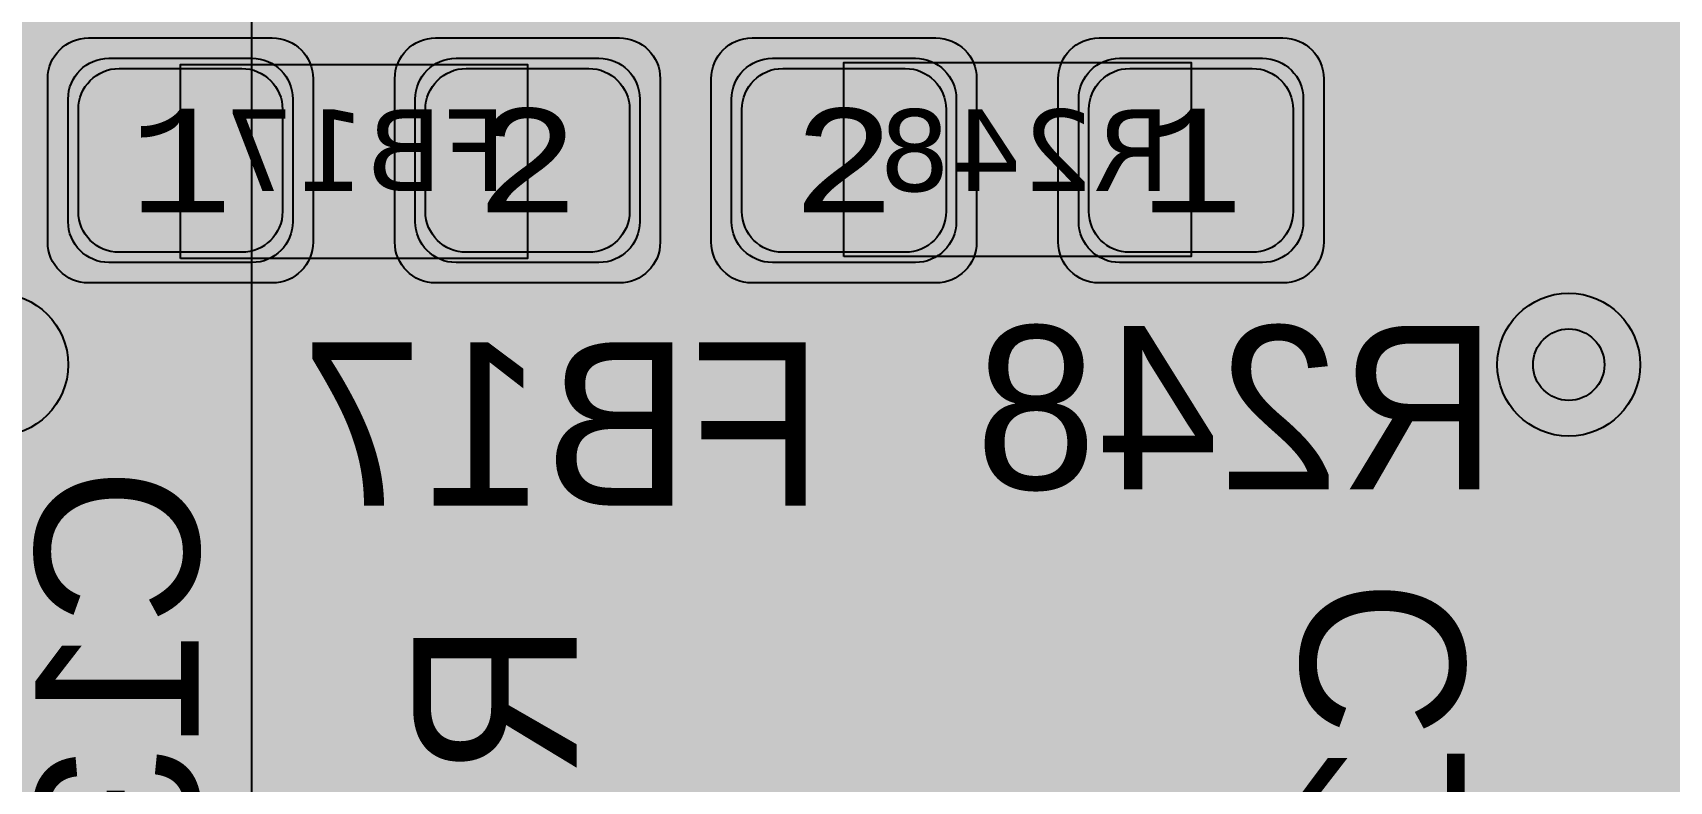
# Model space of a CAD drawing. Extents: x -98 to 119, y -207 to 98.
# Drawn here: x 34.18 to 42.19, y 15.96 to 19.62 of the extents above; entities that cross this region are included whole.
import ezdxf
from ezdxf.enums import TextEntityAlignment as Align

# ---------------------------------------------------------------- set-up
doc = ezdxf.new("R2010")
doc.units = 0
doc.header["$MEASUREMENT"] = 0
for name, color, linetype in [('ASSEMBLY_OUTLINES_BTM', 191, 'CONTINUOUS'), ('ASSEMBLY_PART_NUMBERS_BTM', 191, 'CONTINUOUS'), ('ASSEMBLY_REF_DES_BTM', 191, 'CONTINUOUS'), ('BOARD_OUTLINE', 10, 'CONTINUOUS'), ('DRILL_DRAWING', 21, 'CONTINUOUS'), ('GENERATED_SILKSCREEN_BTM', 255, 'CONTINUOUS'), ('MANUFACTURING_OUTLINES', 10, 'CONTINUOUS'), ('PART_PADS_SMD_BTM', 230, 'CONTINUOUS'), ('PIN_NUMBERS_BTM', 8, 'CONTINUOUS'), ('PIN_NUMBERS_TOP', 8, 'CONTINUOUS'), ('PLACEMENT_OUTLINES_BTM', 222, 'CONTINUOUS'), ('PLANE_DATA_LAYER_BOTTOM', 230, 'CONTINUOUS'), ('PLANE_DATA_LAYER_TOP', 150, 'CONTINUOUS'), ('PLANE_SHAPES_LAYER_BOTTOM', 230, 'CONTINUOUS'), ('PLANE_SHAPES_LAYER_TOP', 150, 'CONTINUOUS'), ('ROUTE_BORDER', 151, 'CONTINUOUS'), ('SILKSCREEN_OUTLINES_BTM', 211, 'CONTINUOUS'), ('SILKSCREEN_REF_DES_BTM', 211, 'CONTINUOUS'), ('SOLDERMASK_PADS_BTM', 12, 'CONTINUOUS'), ('SOLDERPASTE_PADS_BTM', 12, 'CONTINUOUS'), ('TRACES_LAYER_BOTTOM', 230, 'CONTINUOUS'), ('TRACES_LAYER_TOP', 150, 'CONTINUOUS'), ('VIA_HOLES_LAYER_BOTTOM', 30, 'CONTINUOUS'), ('VIA_HOLES_LAYER_TOP', 30, 'CONTINUOUS'), ('VIA_PADS_LAYER_BOTTOM', 230, 'CONTINUOUS'), ('VIA_PADS_LAYER_TOP', 150, 'CONTINUOUS')]:
    doc.layers.add(name, color=color, linetype=linetype)
doc.styles.add('COURIER_NEW', font='COUR.TTF')
doc.styles.add('VERDANA', font='verdana.TTF')
doc.styles.add('VERIBEST_GERBER_0', font='txt')

msp = doc.modelspace()

# ---------------------------------------------------------------- hatches: boundary and pattern name
at = {"layer": 'PLANE_DATA_LAYER_BOTTOM'}
h = msp.add_hatch(color=256, dxfattribs=at)
h.paths.add_polyline_path([(-96.5, 0, -1), (96.5, 0, -1)], flags=0)
h.paths.add_polyline_path([(92.251979, -7.43598, 0.72698816), (92.479659, -3.637852, -0.30860979), (92.431259, -3.566904, -0.00963525), (92.431316, -3.563968, 0.00963501), (92.5, -0.000006), (92.5, 0.000001, 0.05332526), (90.407665, 19.562826, -0.05332692), (90.405941, 19.578942), (90.405941, 19.578943, -0.23821791), (90.436919, 19.640273, 0.66175504), (89.584154, 23.221888, -0.29529758), (89.523137, 23.277841, 0.02240102), (87.08146, 31.194059, -0.0862063), (87.076996, 31.219756), (87.076996, 31.219757, -0.21018391), (87.101696, 31.275919, 0.67938251), (85.774921, 34.749845, -0.30186499), (85.705267, 34.797373, 0.04791583), (77.514669, 50.475005, -0.14530744), (77.502324, 50.516585, -0.1239887), (77.511414, 50.552678, 0.60660899), (75.516892, 53.486368, -0.27423899), (75.44586, 53.517962, 0.02152308), (70.565432, 59.806101, -0.17759524), (70.547363, 59.855368), (70.547363, 59.855369, -0.1118333), (70.5548, 59.888203, 0.66175545), (68.116894, 62.64715, -0.29529737), (68.036725, 62.667806, 0.05833458), (51.722715, 76.687749, -0.24933783), (51.689123, 76.750923), (51.689123, 76.750924, -0.06075989), (51.691357, 76.76924, 0.7149664), (48.509213, 78.818582, -0.31487112), (48.42205, 78.81342, 0.02280668), (41.042088, 82.896302, -0.28513695), (40.999698, 82.964591), (40.999698, 82.964596, -0.00424702), (40.999709, 82.965891, 0.64704661), (37.697353, 84.5176, -0.28975486), (37.616734, 84.505806, 0.05294354), (19.031563, 90.52099, -0.30833592), (18.972104, 90.582877, 0.69698225), (15.284156, 91.27756, -0.30833961), (15.206255, 91.241547, 0.02237069), (6.993138, 92.235275, -0.31520437), (6.925536, 92.290658, 0.71588806), (3.14462, 92.496703, -0.31520526), (3.0714, 92.448994, 0.06346806), (-20.215283, 90.264015, -0.32014225), (-20.296827, 90.298428, 0.72963938), (-23.995319, 89.386755, -0.32014403), (-24.051528, 89.318386, 0.01866354), (-30.645576, 87.275991, -0.30986574), (-30.72878, 87.298418, 0.70117084), (-34.249879, 85.978007, -0.00275269), (-34.249874, 85.977168, -0.30685575), (-34.29782, 85.9064, 0.04916641), (-50.410548, 77.556603, -0.32354836), (-50.499711, 77.561018, 0.73921276), (-53.660594, 75.408706, -0.07516987), (-53.657188, 75.386179), (-53.657188, 75.386178, -0.24247942), (-53.68916, 75.324127, 0.01996774), (-59.527063, 70.80098, -0.29848709), (-59.610009, 70.791065, 0.55672441), (-62.5, 69), (-62.5, 68.999999, 0.08270852), (-62.392031, 68.351756, -0.29848757), (-62.412702, 68.270818, 0.06718659), (-78.279974, 49.27977, -0.27781781), (-78.350169, 49.24438, 0.43635087), (-80.5, 47.25), (-80.5, 47.249999, 0.14146633), (-80.192238, 46.184011, -0.14146588), (-80.180512, 46.143397), (-80.180512, 46.143396, -0.13119073), (-80.190652, 46.105416, 0.01929482), (-83.506407, 39.786053, -0.3122068), (-83.581614, 39.742899, 0.43912347), (-85.75, 37.75, 0.20482962), (-85.131688, 36.303992, -0.20483071), (-85.10813, 36.248899), (-85.10813, 36.248898, -0.10091901), (-85.114214, 36.219062, 0.04809776), (-90.466303, 19.289839, -0.31487042), (-90.530154, 19.230281, 0.71496565), (-91.24073, 15.512631, -0.26937831), (-91.202277, 15.446437), (-91.202277, 15.446436, -0.04192983), (-91.203345, 15.433723, 0.01884133), (-92.106444, 8.523669, -0.32827121), (-92.166453, 8.456161, 0.35402801), (-93.75, 6.5), (-93.75, 6.499999, 0.3147083), (-92.438077, 4.622088, -0.31470689), (-92.388093, 4.55054), (-92.388093, 4.550537, -0.01228575), (-92.388185, 4.546794, 0.01229418), (-92.5, 0.00001), (-92.5, -0.000004, 0.05293339), (-90.438132, -19.421494, -0.32940864), (-90.475468, -19.504015, 0.27173254), (-91.5, -21.25, 0.40159771), (-89.586502, -23.248128, -0.32940451), (-89.516056, -23.305059, 0.02130735), (-87.207653, -30.839509, -0.32217733), (-87.232533, -30.924924, 0.23066593), (-88, -32.499999), (-88, -32.5, 0.43149503), (-85.882787, -34.496562, -0.3221788), (-85.807634, -34.544174, 0.04801617), (-77.643233, -50.277018, -0.30387878), (-77.644537, -50.3618, 0.152519), (-78, -51.499999), (-78, -51.5, 0.48198292), (-75.552374, -53.449264, -0.30388342), (-75.473145, -53.479475, 0.02199125), (-70.483925, -59.90214, -0.3186215), (-70.47622, -59.989968, 0.72539906), (-67.952631, -62.834176, -0.31862421), (-67.866344, -62.852281, 0.06239253), (-50.265124, -77.650932, -0.25435623), (-50.230332, -77.714899), (-50.230332, -77.7149, -0.03445317), (-50.231054, -77.725364, 0.03445193), (-50.25, -78), (-50.25, -78.000001, 0.60330822), (-47.119729, -79.649997, -0.29136265), (-47.037917, -79.64725, 0.02294124), (-39.54278, -83.621879, -0.2900128), (-39.499155, -83.690765), (-39.499155, -83.690766, -0.00713035), (-39.499186, -83.692939, 0.00713296), (-39.5, -83.749994), (-39.5, -83.75, 0.65808296), (-36.126004, -85.203319, -0.29776298), (-36.043963, -85.188513, 0.04901634), (-18.771876, -90.575199, -0.30186131), (-18.712566, -90.635139, 0.67938177), (-15.056336, -91.31372, -0.30186438), (-14.979467, -91.279054, 0.02174912), (-6.993138, -92.235275, -0.31520437), (-6.925536, -92.290658, 0.71588806), (-3.14462, -92.496703, -0.31520526), (-3.0714, -92.448994, 0.06250827), (19.869968, -90.340657, -0.3455664), (19.954737, -90.381493, 0.79435682), (23.75, -89.500001), (23.75, -89.499973, 0.00508686), (23.749586, -89.459281, -0.34558849), (23.806159, -89.384097, 0.02146945), (31.383958, -87.013201, -0.31444693), (31.468175, -87.035889, 0.70013084), (35, -85.75), (35, -85.749988, 0.00909926), (34.998675, -85.677212, -0.00905723), (34.998625, -85.674452), (34.998625, -85.674439, -0.3044722), (35.045955, -85.60392, 0.04798546), (50.721249, -77.353765, -0.31444166), (50.808431, -77.356288, 0.61621831), (54, -75.75), (54, -75.749999, 0.06775817), (53.927211, -75.215343, -0.06775352), (53.924438, -75.194974), (53.924438, -75.194973, -0.24153729), (53.95619, -75.13308, 0.02236582), (60.452055, -70.01285, -0.31311155), (60.538488, -70.003709, 0.71009535), (63.344013, -67.475653, -0.09971759), (63.33807, -67.446151), (63.33807, -67.44615, -0.20692806), (63.362073, -67.390635, 0.05820555), (77.187807, -50.973449, -0.31748667), (77.269693, -50.94147, 0.72222414), (79.294241, -47.729048, -0.17387366), (79.276877, -47.680625, -0.13609457), (79.287761, -47.641379, 0.02052348), (82.926938, -40.980152, -0.3530032), (83.013777, -40.939997, 0.48811211), (85.5, -39), (85.5, -38.999999, 0.2400736), (84.675602, -37.381988, -0.24007295), (84.644192, -37.320342), (84.644192, -37.320341, -0.10410562), (84.650658, -37.289623, 0.05054674), (90.411157, -19.546683, -0.32146983), (90.476988, -19.487077, 0.38127918), (92.25, -17.5, 0.2751437), (91.203224, -15.741772, -0.27514249), (91.163342, -15.674784), (91.163342, -15.674783, -0.04255495), (91.164442, -15.661882, 0.02223578), (92.195155, -7.50356, -0.31919634)], flags=0)
at = {"layer": 'PLANE_DATA_LAYER_TOP'}
h = msp.add_hatch(color=256, dxfattribs=at)
h.paths.add_polyline_path([(48, -1.6738, -0.41421356), (47.9238, -1.75), (43.3262, -1.75, -0.41421356), (43.25, -1.6738), (43.25, 5.749992, 0.41421356), (43.249992, 5.75), (42.38867, 5.75, -0.19891337), (42.334788, 5.772318), (41.003793, 7.103313, -0.13857289), (40.983563, 7.139481, 0.78915542), (39.816437, 7.139481, -0.13857289), (39.796207, 7.103313), (39.715212, 7.022318, -0.19891337), (39.66133, 7), (31.99107, 7, -0.41421356), (31.91487, 7.0762), (31.91487, 7.076201, -0.19890996), (31.937188, 7.130082), (32.220329, 7.413223, 0.19891222), (32.366776, 7.766776), (32.366776, 18.396316, -0.19890996), (32.389094, 18.450197), (33.416579, 19.477682, -0.19891337), (33.470461, 19.5), (34.046107, 19.5, -0.13857401), (34.085987, 19.488731, 0.68080486), (34.97837, 20.15965, -0.06743175), (34.975623, 20.179926, -0.41421356), (35.051823, 20.256126), (37.541395, 20.256126, -0.19891337), (37.595277, 20.233808), (39.02059, 18.808495, -0.19890996), (39.042908, 18.754614), (39.042908, 15.165975, 0.19891237), (39.152743, 14.90081), (39.314695, 14.738859, -0.19890996), (39.337013, 14.684978), (39.337013, 14.684977, -0.26745922), (39.299033, 14.619055, 0.00633186), (39.285984, 14.611268, -0.13856322), (39.246107, 14.6), (37.53867, 14.6, -0.19891337), (37.484788, 14.622318), (34.522318, 17.584788, -0.19890996), (34.5, 17.638669), (34.5, 17.646107, -0.13857401), (34.511269, 17.685987, 0.13857251), (34.6, 18, 1), (33.4, 18, 0.13857251), (33.488731, 17.685987, -0.13857401), (33.5, 17.646107), (33.5, 17.4, 0.19891222), (33.646447, 17.046447), (36.946447, 13.746447, 0.19891222), (37.3, 13.6), (39.246107, 13.6, -0.13857401), (39.285987, 13.588731, 0.42165113), (40.119057, 13.799035, -0.49256871), (40.238859, 13.814695), (40.537003, 13.516551, -0.19890996), (40.559321, 13.46267), (40.559321, 10.178738, 0.19891237), (40.669156, 9.913573), (43.75, 6.83273), (45.477682, 5.105048, -0.19890996), (45.5, 5.051167), (45.5, 4.739242, -0.53839214), (45.393793, 4.669199, 0.5383923), (44, 3.75), (44, 3.749999, 0.96517865), (45.99749, 3.679195, -0.39360831), (46.073499, 3.75), (46.801166, 3.75, -0.19891337), (46.855048, 3.727682), (47.977682, 2.605048, -0.19890996), (48, 2.551167)], flags=0)
h.paths.add_polyline_path([(43.75, 1, -1), (45.75, 1, -1)], flags=0)
at = {"layer": 'PLANE_SHAPES_LAYER_BOTTOM'}
h = msp.add_hatch(color=256, dxfattribs=at)
h.paths.add_polyline_path([(-96.5, 0, -1), (96.5, 0, -1)], flags=0)
h.paths.add_polyline_path([(-92.5, 0, -1), (92.5, 0, -1)], flags=0)
at = {"layer": 'PLANE_SHAPES_LAYER_TOP'}
h = msp.add_hatch(color=256, dxfattribs=at)
h.paths.add_polyline_path([(-96.31345, 0, -1), (96.81345, 0, -1)], flags=0)
h.paths.add_polyline_path([(-92.25, 0, -1), (92.75, 0, -1)], flags=0)
msp.add_hatch(color=256, dxfattribs=at).paths.add_polyline_path([(51.75, 9.5), (35.25, 9.5), (35.25, 31), (40, 35.75), (45.4375, 35.75), (51.75, 30.7)], flags=0)
h = msp.add_hatch(color=256, dxfattribs=at)
h.paths.add_polyline_path([(46.25, -35.15), (43.875, -38), (28.75, -38), (32.25, -34.5), (32.25, -30.5), (35.75, -30.5), (35.75, -27), (14.25, -27), (14.25, -24), (-10, -24), (-10, -18.75), (1.75, -18.75), (1.75, -9.25), (-10, -9.25), (-10, 32.75), (1.75, 32.75), (1.75, 34.25), (20.25, 34.25), (20.25, 25.25), (22.25, 23.25), (34.5, 23.25), (34.5, -26.5), (41.25, -26.5), (41.25, -20.5), (46.25, -20.5)])
h.paths.add_polyline_path([(-8.75, 10.25), (-8.75, 19.5), (1.25, 19.5), (1.25, 10.25)], flags=16)
h.paths.add_polyline_path([(6, 27.25), (6, 29.75), (15.45, 29.75), (15.45, 27.25)], flags=16)
at = {"layer": 'VIA_HOLES_LAYER_BOTTOM'}
h = msp.add_hatch(color=256, dxfattribs=at)
edge = h.paths.add_edge_path()
edge.add_arc((41.7, 18), 0.175, 0, 360)
at = {"layer": 'VIA_HOLES_LAYER_TOP'}
h = msp.add_hatch(color=256, dxfattribs=at)
edge = h.paths.add_edge_path()
edge.add_arc((41.7, 18), 0.175, 0, 360)

# ---------------------------------------------------------------- linework, layer by layer
at = {"layer": 'ASSEMBLY_OUTLINES_BTM'}
for points in [[(38.15, 18.53), (38.15, 19.48), (39.85, 19.48), (39.85, 18.53)], [(34.9, 18.52), (34.9, 19.47), (36.6, 19.47), (36.6, 18.52)]]:
    msp.add_lwpolyline(points, close=True, dxfattribs=at)
at = {"layer": 'BOARD_OUTLINE', "const_width": 0.1}
msp.add_lwpolyline([(-97.5, 0, -1), (97.5, 0, -1)], format="xyb", close=True, dxfattribs=at)
at = {"layer": 'GENERATED_SILKSCREEN_BTM', "const_width": 0.15}
for points in [[(36.033844, 19.470005, 0.00001164), (36.033836, 19.469995), (35.466164, 19.469995, 0.00001164), (35.466156, 19.470005), (36.033844, 19.470005)], [(39.292098, 19.480005, 0.00001223), (39.292089, 19.479995), (38.707911, 19.479995, 0.00001223), (38.707902, 19.480005), (39.292098, 19.480005)], [(39.283844, 18.529995), (38.716156, 18.529995, 0.00001164), (38.716164, 18.530005), (39.283836, 18.530005, 0.00001164), (39.283844, 18.529995)], [(36.042098, 18.519995), (35.457902, 18.519995, 0.00001223), (35.457911, 18.520005), (36.042089, 18.520005, 0.00001223), (36.042098, 18.519995)]]:
    msp.add_lwpolyline(points, format="xyb", dxfattribs=at)
for points in [[(39.6752, 17.6676), (39.2448, 18.0964), (39.2448, 17.6676), (39.6752, 17.6676)], [(36.3152, 17.3292), (36.3216, 17.3276), (36.3256, 17.3244), (36.3272, 17.3188), (36.328, 17.3124), (36.3272, 17.3068), (36.3256, 17.3012), (36.3216, 17.2972), (36.3152, 17.2964), (36.0032, 17.2964), (35.9976, 17.2972), (35.9928, 17.3012), (35.9904, 17.3068), (35.9896, 17.3124), (35.9904, 17.3188), (35.9928, 17.3244), (35.9976, 17.3276), (36.0032, 17.3292), (36.144, 17.3292), (36.144, 18.0804), (36.1448, 18.086), (36.1472, 18.09), (36.1512, 18.0924), (36.1568, 18.0932), (36.1608, 18.094), (36.1648, 18.094), (36.168, 18.0924), (36.1712, 18.0892), (36.3272, 17.87), (36.3288, 17.8668), (36.3296, 17.8644), (36.3296, 17.8588), (36.3272, 17.854), (36.3232, 17.85), (36.3184, 17.8468), (36.3128, 17.8452), (36.3096, 17.8452), (36.3072, 17.846), (36.3032, 17.8508), (36.1752, 18.03), (36.1752, 17.3292), (36.3152, 17.3292)], [(38.4376, 17.8812), (38.4632, 17.8044), (38.4376, 17.7276), (38.4376, 17.7252), (38.4368, 17.722), (38.4368, 17.4748), (38.4368, 17.4724), (38.4376, 17.47), (38.4384, 17.4668), (38.4416, 17.4636), (38.5216, 17.3812), (38.5256, 17.378), (38.5296, 17.3772), (38.5328, 17.3764), (38.8264, 17.3764), (38.8288, 17.3764), (38.8312, 17.3772), (38.8344, 17.378), (38.8376, 17.3812), (38.9176, 17.4636), (38.9216, 17.4668), (38.9224, 17.47), (38.9224, 17.4748), (38.9224, 17.722), (38.9224, 17.7252), (38.9224, 17.7268), (38.9216, 17.7276), (38.896, 17.8044), (38.9216, 17.8812), (38.9224, 17.882), (38.9224, 17.8868), (38.9224, 18.0788), (38.9224, 18.082), (38.9216, 18.086), (38.9176, 18.09), (38.8376, 18.1724), (38.8344, 18.1748), (38.8312, 18.1756), (38.8288, 18.1764), (38.8264, 18.1764), (38.5328, 18.1764), (38.5296, 18.1756), (38.5256, 18.1748), (38.5216, 18.1724), (38.4416, 18.09), (38.4384, 18.0852), (38.4376, 18.082), (38.4368, 18.0788), (38.4368, 17.8868), (38.4368, 17.8836), (38.4376, 17.882), (38.4376, 17.8812)], [(38.8904, 18.07), (38.8904, 17.8884), (38.8688, 17.8196), (38.492, 17.8196), (38.4688, 17.8884), (38.4688, 18.07), (38.54, 18.1436), (38.8184, 18.1436), (38.8904, 18.07)], [(39.2448, 17.3924), (39.244, 17.386), (39.24, 17.382), (39.2344, 17.3796), (39.2288, 17.3788), (39.2232, 17.3796), (39.2184, 17.382), (39.2144, 17.386), (39.2128, 17.3924), (39.2128, 17.6348), (39.1752, 17.6348), (39.1696, 17.6364), (39.1648, 17.6396), (39.1624, 17.6452), (39.1616, 17.6508), (39.1624, 17.6572), (39.1648, 17.6628), (39.1696, 17.6668), (39.1752, 17.6676), (39.2128, 17.6676), (39.2128, 18.138), (39.2136, 18.142), (39.216, 18.1452), (39.2192, 18.1484), (39.2232, 18.1508), (39.228, 18.1524), (39.2328, 18.1532), (39.2368, 18.1524), (39.2408, 18.1492), (39.7264, 17.6636), (39.7296, 17.6588), (39.7312, 17.654), (39.7304, 17.6492), (39.7272, 17.6436), (39.7256, 17.6396), (39.7224, 17.6372), (39.7192, 17.6356), (39.7152, 17.6348), (39.2448, 17.6348), (39.2448, 17.3924)], [(40.0552, 18.1732), (39.9208, 18.0636), (39.9184, 18.0596), (39.9176, 18.0564), (39.916, 18.054), (39.9152, 18.0508), (39.9152, 17.9412), (39.916, 17.938), (39.9176, 17.9332), (39.9184, 17.9292), (39.9208, 17.9276), (40.4536, 17.4948), (40.4536, 17.4092), (39.9312, 17.4092), (39.9256, 17.4076), (39.9208, 17.4044), (39.9184, 17.3988), (39.9176, 17.3924), (39.9184, 17.3868), (39.9208, 17.3812), (39.9256, 17.378), (39.9312, 17.3764), (40.4704, 17.3764), (40.4768, 17.378), (40.4808, 17.382), (40.4848, 17.386), (40.4864, 17.3924), (40.4864, 17.502), (40.4856, 17.5044), (40.484, 17.51), (40.4824, 17.5124), (40.4816, 17.514), (40.4792, 17.5156), (39.9472, 17.9492), (39.9472, 18.0428), (40.072, 18.1436), (40.3304, 18.1436), (40.4608, 18.0372), (40.4664, 18.0356), (40.472, 18.0364), (40.4768, 18.0388), (40.4808, 18.0436), (40.4832, 18.0484), (40.484, 18.054), (40.4832, 18.0596), (40.4816, 18.062), (40.4792, 18.0636), (40.3448, 18.1732), (40.3416, 18.174), (40.34, 18.1748), (40.3384, 18.1756), (40.3352, 18.1764), (40.0656, 18.1764), (40.0624, 18.1756), (40.0608, 18.1748), (40.0584, 18.174), (40.0552, 18.1732)], [(40.676, 17.8724), (40.6736, 17.874), (40.6728, 17.878), (40.6712, 17.882), (40.6704, 17.886), (40.6704, 18.0508), (40.6712, 18.0548), (40.6728, 18.0572), (40.6728, 18.0596), (40.6736, 18.0604), (40.6752, 18.0612), (40.676, 18.0628), (40.812, 18.1732), (40.816, 18.1748), (40.8192, 18.1756), (40.8224, 18.1764), (41.2256, 18.1764), (41.2328, 18.1748), (41.2376, 18.1708), (41.2416, 18.166), (41.2432, 18.1604), (41.2432, 17.3924), (41.2416, 17.386), (41.2376, 17.382), (41.2328, 17.3796), (41.2272, 17.3788), (41.2208, 17.3796), (41.2152, 17.382), (41.2112, 17.386), (41.2096, 17.3924), (41.2096, 17.7604), (40.8336, 17.7604), (40.7024, 17.3876), (40.6992, 17.382), (40.6936, 17.3788), (40.688, 17.378), (40.6824, 17.3796), (40.6776, 17.382), (40.6736, 17.386), (40.672, 17.3916), (40.6728, 17.398), (40.804, 17.7708), (40.676, 17.8724)], [(41.2096, 18.1436), (40.8272, 18.1436), (40.7024, 18.0428), (40.7024, 17.894), (40.8272, 17.7924), (41.2096, 17.7924), (41.2096, 18.1436)], [(35.592, 17.3204), (35.5936, 17.3148), (35.5928, 17.3092), (35.5896, 17.3044), (35.5848, 17.3012), (35.5792, 17.2996), (35.5736, 17.2988), (35.5688, 17.3004), (35.5648, 17.3052), (35.1336, 18.0724), (35.132, 18.0764), (35.132, 18.0796), (35.132, 18.0828), (35.1336, 18.086), (35.136, 18.0908), (35.1392, 18.094), (35.1432, 18.0956), (35.1472, 18.0964), (35.6872, 18.0964), (35.6928, 18.0948), (35.6976, 18.0908), (35.7, 18.086), (35.7008, 18.0796), (35.7, 18.074), (35.6976, 18.0684), (35.6928, 18.0644), (35.6872, 18.0636), (35.1744, 18.0636), (35.592, 17.3204)], [(36.6416, 17.9764), (36.7448, 18.0908), (36.7504, 18.0948), (36.756, 18.0964), (37.1712, 18.0964), (37.1768, 18.0948), (37.1816, 18.0908), (37.1856, 18.086), (37.1872, 18.0804), (37.1872, 17.7308), (37.1872, 17.7284), (37.1872, 17.726), (37.1872, 17.3124), (37.1856, 17.3068), (37.1816, 17.3012), (37.1768, 17.2972), (37.1712, 17.2964), (36.7512, 17.2964), (36.62, 17.4108), (36.6168, 17.4156), (36.6152, 17.422), (36.6152, 17.5932), (36.7328, 17.726), (36.6488, 17.7932), (36.6464, 17.7964), (36.644, 17.8004), (36.6424, 17.8044), (36.6416, 17.8068), (36.6416, 17.9764)], [(37.1536, 18.0636), (36.764, 18.0636), (36.6744, 17.9636), (36.6744, 17.8156), (36.7632, 17.7444), (37.1536, 17.7444), (37.1536, 18.0636)], [(37.3872, 18.0636), (37.3816, 18.0652), (37.3768, 18.0684), (37.3744, 18.074), (37.3736, 18.0796), (37.3744, 18.086), (37.3768, 18.0908), (37.3816, 18.0948), (37.3872, 18.0964), (37.9272, 18.0964), (37.9328, 18.0948), (37.9376, 18.0908), (37.9416, 18.086), (37.9432, 18.0804), (37.9432, 17.3124), (37.9416, 17.3068), (37.9376, 17.302), (37.9328, 17.2996), (37.9272, 17.2988), (37.9208, 17.2996), (37.9152, 17.302), (37.9112, 17.3068), (37.9096, 17.3124), (37.9096, 17.7164), (37.5472, 17.7164), (37.5416, 17.7172), (37.5368, 17.7212), (37.5344, 17.7268), (37.5336, 17.7324), (37.5344, 17.738), (37.5368, 17.7436), (37.5416, 17.7476), (37.5472, 17.7492), (37.9096, 17.7492), (37.9096, 18.0636), (37.3872, 18.0636)], [(38.8904, 17.7188), (38.8904, 17.482), (38.8184, 17.4092), (38.54, 17.4092), (38.4688, 17.482), (38.4688, 17.7188), (38.492, 17.7876), (38.8688, 17.7876), (38.8904, 17.7188)], [(37.1536, 17.7116), (36.7648, 17.7116), (36.6472, 17.5796), (36.6472, 17.4292), (36.7632, 17.3292), (37.1536, 17.3292), (37.1536, 17.7116)], [(34.9836, 17.25), (34.874, 17.3844), (34.8716, 17.3884), (34.8684, 17.3892), (34.8652, 17.3908), (34.8612, 17.3916), (34.3124, 17.3916), (34.3084, 17.3908), (34.3052, 17.3892), (34.3036, 17.3876), (34.302, 17.3868), (34.2996, 17.3844), (34.19, 17.25), (34.1892, 17.2476), (34.1884, 17.2452), (34.1876, 17.2444), (34.1868, 17.2412), (34.1868, 16.9716), (34.1876, 16.9676), (34.1884, 16.966), (34.1892, 16.9636), (34.19, 16.9612), (34.2996, 16.826), (34.3036, 16.8228), (34.31, 16.8212), (34.314, 16.822), (34.3188, 16.8236), (34.322, 16.826), (34.3252, 16.83), (34.3276, 16.834), (34.3284, 16.838), (34.3284, 16.842), (34.326, 16.8452), (34.2196, 16.9772), (34.2196, 17.2356), (34.3204, 17.3588), (34.8532, 17.3588), (34.954, 17.2356), (34.954, 16.9772), (34.8476, 16.8452), (34.846, 16.842), (34.8452, 16.838), (34.846, 16.834), (34.8484, 16.83), (34.8516, 16.826), (34.8556, 16.8236), (34.8596, 16.822), (34.8652, 16.8212), (34.87, 16.8228), (34.874, 16.826), (34.9836, 16.9612), (34.9852, 16.9644), (34.986, 16.9652), (34.986, 16.9676), (34.9868, 16.9684), (34.9868, 16.9692), (34.9868, 16.9716), (34.9868, 17.2412), (34.986, 17.2444), (34.9852, 17.2476), (34.9836, 17.25)], [(41.1836, 16.7004), (41.074, 16.8348), (41.0716, 16.8388), (41.0684, 16.8396), (41.0652, 16.8412), (41.0612, 16.842), (40.5124, 16.842), (40.5084, 16.8412), (40.5052, 16.8396), (40.5036, 16.838), (40.502, 16.8372), (40.4996, 16.8348), (40.39, 16.7004), (40.3892, 16.698), (40.3884, 16.6956), (40.3876, 16.6948), (40.3868, 16.6916), (40.3868, 16.422), (40.3876, 16.418), (40.3884, 16.4164), (40.3892, 16.414), (40.39, 16.4116), (40.4996, 16.2764), (40.5036, 16.2732), (40.51, 16.2716), (40.514, 16.2724), (40.5188, 16.274), (40.522, 16.2764), (40.5252, 16.2804), (40.5276, 16.2844), (40.5284, 16.2884), (40.5284, 16.2924), (40.526, 16.2956), (40.4196, 16.4276), (40.4196, 16.686), (40.5204, 16.8092), (41.0532, 16.8092), (41.154, 16.686), (41.154, 16.4276), (41.0476, 16.2956), (41.046, 16.2924), (41.0452, 16.2884), (41.046, 16.2844), (41.0484, 16.2804), (41.0516, 16.2764), (41.0556, 16.274), (41.0596, 16.2724), (41.0652, 16.2716), (41.07, 16.2732), (41.074, 16.2764), (41.1836, 16.4116), (41.1852, 16.4148), (41.186, 16.4156), (41.186, 16.418), (41.1868, 16.4188), (41.1868, 16.4196), (41.1868, 16.422), (41.1868, 16.6916), (41.186, 16.6948), (41.1852, 16.698), (41.1836, 16.7004)], [(36.3408, 16.0752), (36.3392, 16.0728), (36.3352, 16.072), (36.3312, 16.0696), (36.3272, 16.0696), (36.1624, 16.0696), (36.1584, 16.0696), (36.156, 16.072), (36.1536, 16.072), (36.1528, 16.0728), (36.152, 16.0736), (36.1496, 16.0752), (36.04, 16.2112), (36.0384, 16.2152), (36.0376, 16.2176), (36.0368, 16.2216), (36.0368, 16.6248), (36.0384, 16.632), (36.0424, 16.636), (36.0472, 16.6408), (36.0528, 16.6424), (36.8208, 16.6424), (36.8272, 16.6408), (36.8312, 16.6368), (36.8336, 16.632), (36.8344, 16.6264), (36.8336, 16.62), (36.8312, 16.6144), (36.8272, 16.6104), (36.8208, 16.6088), (36.4528, 16.6088), (36.4528, 16.2328), (36.8256, 16.1016), (36.8312, 16.0984), (36.8344, 16.0928), (36.8352, 16.0864), (36.8336, 16.0816), (36.8312, 16.0768), (36.8264, 16.0728), (36.8216, 16.0704), (36.8152, 16.072), (36.4424, 16.2032), (36.3408, 16.0752)], [(36.0696, 16.6088), (36.0696, 16.2256), (36.1704, 16.1016), (36.3192, 16.1016), (36.4208, 16.2256), (36.4208, 16.6088), (36.0696, 16.6088)], [(34.954, 16.522), (34.9556, 16.5284), (34.9588, 16.5316), (34.9644, 16.534), (34.9708, 16.5348), (34.9764, 16.534), (34.982, 16.5316), (34.986, 16.5284), (34.9868, 16.522), (34.9868, 16.21), (34.986, 16.2044), (34.982, 16.1996), (34.9764, 16.1972), (34.9708, 16.1964), (34.9644, 16.1972), (34.9588, 16.1996), (34.9556, 16.2044), (34.954, 16.21), (34.954, 16.3508), (34.2028, 16.3508), (34.1972, 16.3516), (34.1932, 16.354), (34.1908, 16.358), (34.19, 16.3636), (34.1892, 16.3676), (34.1892, 16.3716), (34.1908, 16.3748), (34.194, 16.378), (34.4132, 16.534), (34.4188, 16.5364), (34.4244, 16.5364), (34.4292, 16.534), (34.4332, 16.53), (34.4364, 16.5252), (34.438, 16.5196), (34.438, 16.5164), (34.4364, 16.514), (34.4348, 16.5116), (34.4324, 16.51), (34.2532, 16.382), (34.954, 16.382), (34.954, 16.522)], [(40.394, 15.8284), (40.6132, 15.9844), (40.6188, 15.9868), (40.6244, 15.9868), (40.6292, 15.9844), (40.6332, 15.9804), (40.6364, 15.9756), (40.638, 15.97), (40.638, 15.9668), (40.6364, 15.9644), (40.6348, 15.962), (40.6324, 15.9604), (40.4532, 15.8324)], [(41.154, 15.9724), (41.1556, 15.9788), (41.1588, 15.982), (41.1644, 15.9844), (41.1708, 15.9852), (41.1764, 15.9844), (41.182, 15.982), (41.186, 15.9788), (41.1868, 15.9724), (41.1868, 15.6604)], [(41.154, 15.8324), (41.154, 15.9724)], [(34.326, 15.8836), (34.3276, 15.8892), (34.3268, 15.8948), (34.3244, 15.8996), (34.3196, 15.9036), (34.3148, 15.9068), (34.3092, 15.9076), (34.306, 15.9076), (34.3036, 15.9068), (34.2996, 15.9028), (34.19, 15.7676)], [(34.9836, 15.7676), (34.874, 15.9028), (34.87, 15.9068), (34.8676, 15.9076), (34.8652, 15.9076), (34.8596, 15.9068), (34.854, 15.9036), (34.85, 15.8996), (34.8468, 15.8948), (34.846, 15.8892), (34.8476, 15.8836)]]:
    msp.add_lwpolyline(points, dxfattribs=at)
at = {"layer": 'MANUFACTURING_OUTLINES'}
msp.add_circle((0, 0), 97.575405, dxfattribs=at)
at = {"layer": 'PART_PADS_SMD_BTM'}
for points in [[(34.35, 19.3, -0.41421356), (34.55, 19.5), (35.25, 19.5, -0.41421356), (35.45, 19.3), (35.45, 18.7, -0.41421356), (35.25, 18.5), (34.55, 18.5, -0.41421356), (34.35, 18.7)], [(36.05, 19.3, -0.41421356), (36.25, 19.5), (36.95, 19.5, -0.41421356), (37.15, 19.3), (37.15, 18.7, -0.41421356), (36.95, 18.5), (36.25, 18.5, -0.41421356), (36.05, 18.7)], [(38.7, 18.7, -0.41421356), (38.5, 18.5), (37.8, 18.5, -0.41421356), (37.6, 18.7), (37.6, 19.3, -0.41421356), (37.8, 19.5), (38.5, 19.5, -0.41421356), (38.7, 19.3)], [(40.4, 18.7, -0.41421356), (40.2, 18.5), (39.5, 18.5, -0.41421356), (39.3, 18.7), (39.3, 19.3, -0.41421356), (39.5, 19.5), (40.2, 19.5, -0.41421356), (40.4, 19.3)]]:
    msp.add_lwpolyline(points, format="xyb", close=True, dxfattribs=at)
at = {"layer": 'PLACEMENT_OUTLINES_BTM'}
for points in [[(38.15, 18.53), (38.15, 19.48), (39.85, 19.48), (39.85, 18.53)], [(34.9, 18.52), (34.9, 19.47), (36.6, 19.47), (36.6, 18.52)]]:
    msp.add_lwpolyline(points, close=True, dxfattribs=at)
at = {"layer": 'PLANE_SHAPES_LAYER_TOP'}
msp.add_lwpolyline([(51.75, 9.5), (35.25, 9.5), (35.25, 31), (40, 35.75), (45.4375, 35.75), (51.75, 30.7)], close=True, dxfattribs=at)
msp.add_solid([(34.5, 9.5), (35.25, 9.5), (34.5, 21.75), (35.25, 21.75)], dxfattribs=at)
at = {"layer": 'ROUTE_BORDER'}
msp.add_circle((0, 0), 96.5, dxfattribs=at)
at = {"layer": 'SILKSCREEN_OUTLINES_BTM'}
for points in [[(38.15, 18.53), (38.15, 19.48), (39.85, 19.48), (39.85, 18.53)], [(34.9, 18.52), (34.9, 19.47), (36.6, 19.47), (36.6, 18.52)]]:
    msp.add_lwpolyline(points, close=True, dxfattribs=at)
at = {"layer": 'SOLDERMASK_PADS_BTM'}
for points in [[(34.25, 19.4, -0.41421356), (34.45, 19.6), (35.35, 19.6, -0.41421356), (35.55, 19.4), (35.55, 18.6, -0.41421356), (35.35, 18.4), (34.45, 18.4, -0.41421356), (34.25, 18.6)], [(35.95, 19.4, -0.41421356), (36.15, 19.6), (37.05, 19.6, -0.41421356), (37.25, 19.4), (37.25, 18.6, -0.41421356), (37.05, 18.4), (36.15, 18.4, -0.41421356), (35.95, 18.6)], [(38.8, 18.6, -0.41421356), (38.6, 18.4), (37.7, 18.4, -0.41421356), (37.5, 18.6), (37.5, 19.4, -0.41421356), (37.7, 19.6), (38.6, 19.6, -0.41421356), (38.8, 19.4)], [(40.5, 18.6, -0.41421356), (40.3, 18.4), (39.4, 18.4, -0.41421356), (39.2, 18.6), (39.2, 19.4, -0.41421356), (39.4, 19.6), (40.3, 19.6, -0.41421356), (40.5, 19.4)]]:
    msp.add_lwpolyline(points, format="xyb", close=True, dxfattribs=at)
at = {"layer": 'SOLDERPASTE_PADS_BTM'}
for points in [[(34.4, 19.25, -0.41421356), (34.6, 19.45), (35.2, 19.45, -0.41421356), (35.4, 19.25), (35.4, 18.75, -0.41421356), (35.2, 18.55), (34.6, 18.55, -0.41421356), (34.4, 18.75)], [(36.1, 19.25, -0.41421356), (36.3, 19.45), (36.9, 19.45, -0.41421356), (37.1, 19.25), (37.1, 18.75, -0.41421356), (36.9, 18.55), (36.3, 18.55, -0.41421356), (36.1, 18.75)], [(38.65, 18.75, -0.41421356), (38.45, 18.55), (37.85, 18.55, -0.41421356), (37.65, 18.75), (37.65, 19.25, -0.41421356), (37.85, 19.45), (38.45, 19.45, -0.41421356), (38.65, 19.25)], [(40.35, 18.75, -0.41421356), (40.15, 18.55), (39.55, 18.55, -0.41421356), (39.35, 18.75), (39.35, 19.25, -0.41421356), (39.55, 19.45), (40.15, 19.45, -0.41421356), (40.35, 19.25)]]:
    msp.add_lwpolyline(points, format="xyb", close=True, dxfattribs=at)
at = {"layer": 'TRACES_LAYER_BOTTOM'}
for points, const_width in [([(43.55, 25.385), (42.5, 25.385), (40.907415, 23.792415), (40.907415, 19.676469), (42.325, 18.258884), (42.325, 17.741116), (41.958884, 17.375), (12.821876, 17.375), (12.021876, 18.175), (11.05, 18.175)], 0.25), ([(43.55, 24.115), (42.5, 24.115), (41.307415, 22.922415), (41.307415, 19.842155), (42.725, 18.42457), (42.725, 17.57543), (42.12457, 16.975), (12.65619, 16.975), (12.10619, 17.525), (11.05, 17.525)], 0.25), ([(39.85, 19), (39.85, 21.041079), (39.1, 21.791079), (39.1, 22.9)], 0.35), ([(11.05, 16.875), (12.190504, 16.875), (12.490504, 16.575), (42.290256, 16.575), (43.125, 17.409744), (43.125, 18.590256), (41.707415, 20.007841), (41.707415, 22.052415), (42.5, 22.845), (43.55, 22.845)], 0.25), ([(11.05, 16.225), (12.144327, 16.225), (12.194327, 16.175), (42.455942, 16.175), (43.525, 17.244058), (43.525, 18.755942), (42.226465, 20.054477), (42.226465, 21.301465), (42.5, 21.575), (43.55, 21.575)], 0.25), ([(34.4, 20), (34.675, 20), (34.9, 19.775), (34.9, 19)], 0.35), ([(34, 18), (33.771074, 18), (33.35, 18.421074), (33.35, 19)], 0.5), ([(34.9, 19), (34.9, 18.41034), (35.31034, 18), (41.7, 18)], 0.35), ([(36.6, 19), (38.15, 19)], 0.35)]:
    msp.add_lwpolyline(points, dxfattribs=dict(at, const_width=const_width))
at = {"layer": 'TRACES_LAYER_TOP'}
for points, const_width in [([(42.7, 12.8), (42.7, 13.683884), (40.674006, 15.709878), (40.674006, 21.822333), (40.964756, 22.113083), (40.964756, 23.27524), (39.93045, 24.309546), (39.93045, 27.17111), (38.623594, 28.477966), (38.330678, 28.477966), (36.708374, 30.10027), (34.657962, 30.10027), (34.657692, 30.1), (32.4, 30.1)], 0.25), ([(53.5, 2.85), (51.681615, 4.668385), (47.64836, 4.668385), (41.775, 10.541745), (41.775, 13.940256), (40.217908, 15.497348), (40.217908, 20.793109), (38.36024, 22.650777), (38.36024, 25.93976), (35.6, 28.7)], 0.25), ([(43.3, 14), (42.858058, 14.441942), (42.844614, 14.441942), (41.075, 16.211556), (41.075, 21.657641), (41.364756, 21.947397), (41.364756, 23.440926), (40.6, 24.205682), (40.6, 25)], 0.25), ([(30.7, 21.3), (31.325, 21.3), (31.993874, 20.631126), (37.728289, 20.631126), (39.417908, 18.941507), (39.417908, 15.165976), (40.934321, 13.649563), (40.934321, 10.178739), (48.26306, 2.85), (49.25, 2.85)], 0.25), ([(39.1, 20.4), (39.817908, 19.682092), (39.817908, 15.331662), (41.375, 13.77457), (41.375, 10.376059), (47.620321, 4.130738), (50.219262, 4.130738), (51.5, 2.85)], 0.25), ([(34, 18), (34, 17.4), (37.3, 14.1), (39.6, 14.1)], 0.5), ([(44.6, 18), (41.7, 18)], 0.5)]:
    msp.add_lwpolyline(points, dxfattribs=dict(at, const_width=const_width))
at = {"layer": 'VIA_HOLES_LAYER_BOTTOM'}
msp.add_circle((41.7, 18), 0.175, dxfattribs=at)
at = {"layer": 'VIA_HOLES_LAYER_TOP'}
msp.add_circle((41.7, 18), 0.175, dxfattribs=at)
at = {"layer": 'VIA_PADS_LAYER_BOTTOM'}
for centre in [(34, 18), (41.7, 18)]:
    msp.add_circle(centre, 0.35, dxfattribs=at)
at = {"layer": 'VIA_PADS_LAYER_TOP'}
for centre in [(34, 18), (41.7, 18)]:
    msp.add_circle(centre, 0.35, dxfattribs=at)

# ---------------------------------------------------------------- texts
at = {"layer": 'ASSEMBLY_PART_NUMBERS_BTM', "style": 'VERIBEST_GERBER_0', "text_generation_flag": 2}
for s, p in [('CL10B104KB8SFNC', (32.46, 31.75)), ('SN74AHCT1G00DBVR', (41.54, 31)), ('ERJ-3EKF10R7V', (36.04, 28.25))]:
    msp.add_text(s, height=2.032, rotation=90, dxfattribs=at).set_placement(p, align=Align.TOP_LEFT)
for s, p in [('MMZ1608A182B', (35.75, 21.54)), ('ERJ-3EKF6200V', (50.5, 21.29)), ('ERJ-3EKF10R0V', (39, 16.46))]:
    msp.add_text(s, height=2.032, dxfattribs=at).set_placement(p, align=Align.TOP_LEFT)
at = {"layer": 'ASSEMBLY_REF_DES_BTM', "style": 'VERDANA', "text_generation_flag": 2}
for s, p in [('FB17', (36.5, 19.25)), ('R248', (39.75, 19.25))]:
    msp.add_text(s, height=0.4, dxfattribs=at).set_placement(p, align=Align.TOP_LEFT)
at = {"layer": 'DRILL_DRAWING', "style": 'VERIBEST_GERBER_0'}
for p in [(39.1, 20.4), (34.4, 20), (34, 18), (41.7, 18)]:
    msp.add_text('A', height=2, dxfattribs=at).set_placement(p, align=Align.MIDDLE_CENTER)
at = {"layer": 'PIN_NUMBERS_BTM', "style": 'COURIER_NEW'}
for s, p in [('1', (34.9, 19)), ('2', (36.6, 19)), ('2', (38.15, 19)), ('1', (39.85, 19))]:
    msp.add_text(s, height=0.508, dxfattribs=at).set_placement(p, align=Align.MIDDLE_CENTER)
at = {"layer": 'PIN_NUMBERS_TOP', "style": 'COURIER_NEW'}
for s, p in [('1', (34.9, 19)), ('2', (36.6, 19)), ('2', (38.15, 19)), ('1', (39.85, 19))]:
    msp.add_text(s, height=0.508, dxfattribs=at).set_placement(p, align=Align.MIDDLE_CENTER)
at = {"layer": 'SILKSCREEN_REF_DES_BTM', "style": 'VERIBEST_GERBER_0', "text_generation_flag": 2}
for s, p in [('R248', (41.35, 18.19)), ('FB17', (38.05, 18.11))]:
    msp.add_text(s, height=0.8, dxfattribs=at).set_placement(p, align=Align.TOP_LEFT)
for s, p in [('C135', (34.19, 17.5)), ('C141', (40.39, 16.95)), ('R145', (36.04, 16.75))]:
    msp.add_text(s, height=0.8, rotation=90, dxfattribs=at).set_placement(p, align=Align.TOP_LEFT)

doc.saveas('drawing.dxf')
